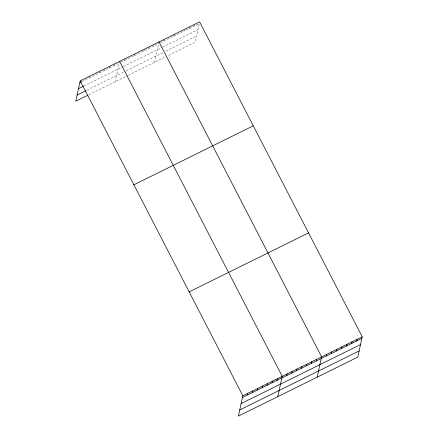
<?xml version="1.0" encoding="UTF-8"?>
<svg xmlns="http://www.w3.org/2000/svg" width="438" height="438" viewBox="0 0 438 438"><rect width="100%" height="100%" fill="white"/><g stroke="black" fill="none" stroke-linecap="round" stroke-linejoin="round"><path stroke-width="0.33" stroke-dasharray="2.19 1.64" d="M89.702 77.663L90.058 76.02M99.552 72.796L99.908 71.153M104.474 70.359L104.835 68.722M109.401 67.928L109.757 66.286M114.329 65.492L114.685 63.855M115.183 81.731L119.607 61.419M124.178 60.63L124.534 58.988M134.028 55.763L134.384 54.12M143.878 50.896L144.233 49.253M148.805 48.465L149.161 46.822M153.727 46.028L154.088 44.391M154.581 62.267L159.01 41.955M163.73 41.09L164.086 39.447M173.875 36.075L174.236 34.432M184.382 29.423L184.026 31.06L199.252 23.543L195.178 42.212L167.551 55.861M189.101 28.552L189.457 26.915M194.176 26.045L194.532 24.408M82.037 81.446L119.251 63.061M120.893 62.251L158.655 43.597M160.346 42.76L183.462 31.339M83.981 85.985L122.832 66.79M123.379 66.521L161.819 47.528M162.383 47.249L197.905 29.702M86.97 90.168L125.279 71.246M126.374 70.704L163.259 52.483M166.073 51.093L196.525 36.047M88.914 94.707L127.77 75.511M128.318 75.243L164.732 57.252"/><path stroke-width="0.66" d="M80.209 80.888L242.822 395.788L238.392 416.1L357.791 357.112L362.221 336.8L199.608 21.9L80.209 80.888L75.779 101.2L87.819 95.249M247.388 394.994L247.744 393.357M252.315 392.563L252.671 390.92M257.237 390.132L257.599 388.49M262.165 387.696L262.521 386.059M267.087 385.265L267.448 383.622M272.014 382.828L272.37 381.191M276.942 380.398L277.298 378.755M277.796 396.636L282.225 376.324L119.607 61.419M286.791 375.53L287.147 373.888M291.713 373.099L292.075 371.457M296.641 370.663L296.997 369.026M301.568 368.232L301.924 366.59M306.49 365.796L306.846 364.159M311.418 363.365L311.774 361.722M316.34 360.934L316.701 359.291M317.194 377.167L321.623 356.86L159.01 41.955M326.343 355.99L326.699 354.353M331.418 353.482L331.774 351.845M336.493 350.975L336.849 349.338M341.563 348.473L341.925 346.83M346.639 345.965L347 344.323M351.714 343.458L352.07 341.815M356.789 340.95L357.145 339.308M79.847 82.525L81.49 81.714M78.506 88.69L83.434 86.253M77.121 95.035L85.881 90.71M133.869 184.803L253.268 125.816M189.156 291.872L308.56 232.885M242.822 395.788L362.221 336.8M242.46 397.43L361.865 338.443M241.119 403.59L360.518 344.602M239.734 409.941L359.138 350.953"/></g></svg>
